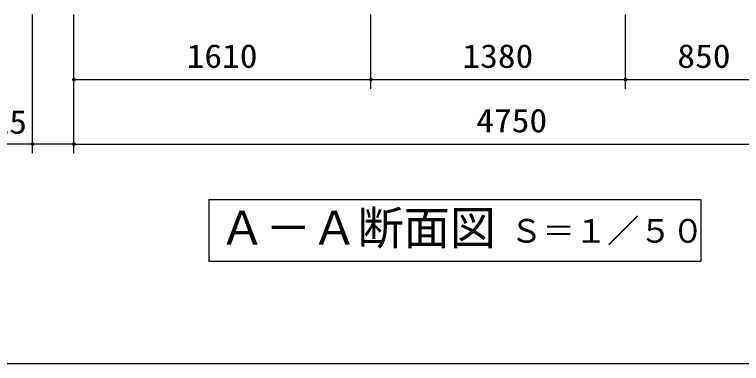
# Model space of a CAD drawing. Units: millimetres, scale not verified. Extents: x -14850 to 14850, y -10500 to 10500.
# Drawn here: x -10671 to -6730, y -8415 to -6522 of the extents above; entities that cross this region are included whole.
import ezdxf
from ezdxf.enums import TextEntityAlignment as Align

# ---------------------------------------------------------------- set-up
doc = ezdxf.new("R2010")
doc.units = ezdxf.units.MM
doc.header["$LTSCALE"] = 50
for name, color, linetype, lineweight in [('0-0_躯体', 3, 'Continuous', 25), ('0-2_製作', 5, 'Continuous', 25), ('0-7_Axis_waku', 7, 'Continuous', 25)]:
    doc.layers.add(name, color=color, linetype=linetype, lineweight=lineweight)
doc.styles.add('ＭＳ ゴシック', font='')
doc.styles.get('ＭＳ ゴシック').set_extended_font_data('MS Gothic')

msp = doc.modelspace()

# ---------------------------------------------------------------- linework, layer by layer
at = {"layer": '0-0_躯体'}
for p, q in [((-9617.1, -7526.16), (-6950.43, -7526.16)), ((-6950.43, -7526.16), (-6950.43, -7859.49))]:
    msp.add_line(p, q, dxfattribs=at)
msp.add_lwpolyline([(-9617.1, -7526.16), (-9617.1, -7859.49), (-6950.43, -7859.49)], dxfattribs=at)
at = {"layer": '0-2_製作', "color": 2}
for p, q in [((-10573.98, -7274.54), (-10573.98, -6521.58)), ((-10348.98, -7274.54), (-10348.98, -6521.58)), ((-8738.98, -6924.54), (-8738.98, -6521.58)), ((-7358.98, -6924.54), (-7358.98, -6521.58)), ((-10348.98, -6874.54), (-8738.98, -6874.54)), ((-8738.98, -6874.54), (-7358.98, -6874.54)), ((-7358.98, -6874.54), (-6508.98, -6874.54)), ((-10573.98, -7224.54), (-10956.85, -7224.54)), ((-10348.98, -7224.54), (-10573.98, -7224.54)), ((-10348.98, -7224.54), (-5598.98, -7224.54))]:
    msp.add_line(p, q, dxfattribs=at)
at = {"layer": '0-2_製作'}
for points in [[(-10358.96, -6873.92), (-10348.98, -6874.54), (-10358.98, -6874.54)], [(-10358.98, -6874.54), (-10353.24, -6883.59), (-10358.9, -6875.8)], [(-10358.98, -6874.54), (-10352.07, -6884.05), (-10353.24, -6883.59)], [(-10348.98, -6874.54), (-10352.07, -6884.05), (-10358.98, -6874.54)], [(-10358.81, -6872.67), (-10348.98, -6874.54), (-10358.96, -6873.92)], [(-10358.9, -6875.8), (-10354.34, -6882.99), (-10358.67, -6877.03)], [(-10358.9, -6875.8), (-10353.24, -6883.59), (-10354.34, -6882.99)], [(-10358.49, -6871.45), (-10348.98, -6874.54), (-10358.81, -6872.67)], [(-10358.67, -6877.03), (-10355.36, -6882.25), (-10358.28, -6878.22)], [(-10358.67, -6877.03), (-10354.34, -6882.99), (-10355.36, -6882.25)], [(-10358.03, -6870.29), (-10348.98, -6874.54), (-10358.49, -6871.45)], [(-10358.28, -6878.22), (-10356.27, -6881.39), (-10357.75, -6879.36)], [(-10358.28, -6878.22), (-10355.36, -6882.25), (-10356.27, -6881.39)], [(-10357.43, -6869.19), (-10348.98, -6874.54), (-10358.03, -6870.29)], [(-10357.75, -6879.36), (-10356.27, -6881.39), (-10357.07, -6880.42)], [(-10356.69, -6868.17), (-10348.98, -6874.54), (-10357.43, -6869.19)], [(-10355.83, -6867.25), (-10348.98, -6874.54), (-10356.69, -6868.17)], [(-10354.86, -6866.45), (-10348.98, -6874.54), (-10355.83, -6867.25)], [(-10353.8, -6865.78), (-10348.98, -6874.54), (-10354.86, -6866.45)], [(-10353.8, -6865.78), (-10348.98, -6864.54), (-10348.98, -6874.54)], [(-10352.66, -6865.25), (-10348.98, -6864.54), (-10353.8, -6865.78)], [(-10351.47, -6864.86), (-10348.98, -6864.54), (-10352.66, -6865.25)], [(-10348.98, -6874.54), (-10350.86, -6884.37), (-10352.07, -6884.05)], [(-10350.24, -6864.62), (-10348.98, -6864.54), (-10351.47, -6864.86)], [(-10348.98, -6874.54), (-10349.61, -6884.52), (-10350.86, -6884.37)], [(-10348.98, -6874.54), (-10348.98, -6884.54), (-10349.61, -6884.52)], [(-10348.98, -6864.54), (-10338.98, -6874.54), (-10348.98, -6874.54)], [(-10348.35, -6864.56), (-10338.98, -6874.54), (-10348.98, -6864.54)], [(-10348.98, -6874.54), (-10347.73, -6884.46), (-10348.98, -6884.54)], [(-10348.98, -6874.54), (-10346.5, -6884.23), (-10347.73, -6884.46)], [(-10348.98, -6874.54), (-10345.3, -6883.84), (-10346.5, -6884.23)], [(-10348.98, -6874.54), (-10344.17, -6883.31), (-10345.3, -6883.84)], [(-10348.98, -6874.54), (-10343.1, -6882.63), (-10344.17, -6883.31)], [(-10338.98, -6874.54), (-10343.1, -6882.63), (-10348.98, -6874.54)], [(-10347.11, -6864.72), (-10338.98, -6874.54), (-10348.35, -6864.56)], [(-10345.89, -6865.03), (-10338.98, -6874.54), (-10347.11, -6864.72)], [(-10344.72, -6865.5), (-10338.98, -6874.54), (-10345.89, -6865.03)], [(-10344.72, -6865.5), (-10339.06, -6873.29), (-10338.98, -6874.54)], [(-10343.62, -6866.1), (-10339.06, -6873.29), (-10344.72, -6865.5)], [(-10343.62, -6866.1), (-10339.3, -6872.06), (-10339.06, -6873.29)], [(-10342.61, -6866.84), (-10339.3, -6872.06), (-10343.62, -6866.1)], [(-10338.98, -6874.54), (-10342.14, -6881.83), (-10343.1, -6882.63)], [(-10342.61, -6866.84), (-10339.68, -6870.86), (-10339.3, -6872.06)], [(-10341.69, -6867.7), (-10339.68, -6870.86), (-10342.61, -6866.84)], [(-10338.98, -6874.54), (-10341.28, -6880.92), (-10342.14, -6881.83)], [(-10341.69, -6867.7), (-10340.22, -6869.73), (-10339.68, -6870.86)], [(-10340.89, -6868.67), (-10340.22, -6869.73), (-10341.69, -6867.7)], [(-10338.98, -6874.54), (-10340.54, -6879.9), (-10341.28, -6880.92)], [(-10338.98, -6874.54), (-10339.93, -6878.8), (-10340.54, -6879.9)], [(-10338.98, -6874.54), (-10339.47, -6877.63), (-10339.93, -6878.8)], [(-10338.98, -6874.54), (-10339.16, -6876.42), (-10339.47, -6877.63)], [(-10338.98, -6874.54), (-10339, -6875.17), (-10339.16, -6876.42)], [(-8748.96, -6873.92), (-8738.98, -6874.54), (-8748.98, -6874.54)], [(-8748.98, -6874.54), (-8742.07, -6884.05), (-8748.9, -6875.8)], [(-8748.98, -6874.54), (-8740.86, -6884.37), (-8742.07, -6884.05)], [(-8738.98, -6874.54), (-8740.86, -6884.37), (-8748.98, -6874.54)], [(-8748.81, -6872.67), (-8738.98, -6874.54), (-8748.96, -6873.92)], [(-8748.9, -6875.8), (-8743.24, -6883.59), (-8748.67, -6877.03)], [(-8748.9, -6875.8), (-8742.07, -6884.05), (-8743.24, -6883.59)], [(-8748.49, -6871.45), (-8738.98, -6874.54), (-8748.81, -6872.67)], [(-8748.67, -6877.03), (-8744.34, -6882.99), (-8748.28, -6878.22)], [(-8748.67, -6877.03), (-8743.24, -6883.59), (-8744.34, -6882.99)], [(-8748.03, -6870.29), (-8738.98, -6874.54), (-8748.49, -6871.45)], [(-8748.28, -6878.22), (-8745.36, -6882.25), (-8747.75, -6879.36)], [(-8748.28, -6878.22), (-8744.34, -6882.99), (-8745.36, -6882.25)], [(-8747.43, -6869.19), (-8738.98, -6874.54), (-8748.03, -6870.29)], [(-8747.75, -6879.36), (-8746.27, -6881.39), (-8747.07, -6880.42)], [(-8747.75, -6879.36), (-8745.36, -6882.25), (-8746.27, -6881.39)], [(-8746.69, -6868.17), (-8738.98, -6874.54), (-8747.43, -6869.19)], [(-8745.83, -6867.25), (-8738.98, -6874.54), (-8746.69, -6868.17)], [(-8744.86, -6866.45), (-8738.98, -6874.54), (-8745.83, -6867.25)], [(-8744.86, -6866.45), (-8738.98, -6864.54), (-8738.98, -6874.54)], [(-8743.8, -6865.78), (-8738.98, -6864.54), (-8744.86, -6866.45)], [(-8742.66, -6865.25), (-8738.98, -6864.54), (-8743.8, -6865.78)], [(-8741.47, -6864.86), (-8738.98, -6864.54), (-8742.66, -6865.25)], [(-8740.24, -6864.62), (-8738.98, -6864.54), (-8741.47, -6864.86)], [(-8738.98, -6874.54), (-8739.61, -6884.52), (-8740.86, -6884.37)], [(-8738.98, -6874.54), (-8738.98, -6884.54), (-8739.61, -6884.52)], [(-8738.98, -6864.54), (-8728.98, -6874.54), (-8738.98, -6874.54)], [(-8738.35, -6864.56), (-8728.98, -6874.54), (-8738.98, -6864.54)], [(-8738.98, -6874.54), (-8737.73, -6884.46), (-8738.98, -6884.54)], [(-8738.98, -6874.54), (-8736.5, -6884.23), (-8737.73, -6884.46)], [(-8738.98, -6874.54), (-8735.3, -6883.84), (-8736.5, -6884.23)], [(-8738.98, -6874.54), (-8734.16, -6883.31), (-8735.3, -6883.84)], [(-8738.98, -6874.54), (-8733.1, -6882.63), (-8734.16, -6883.31)], [(-8738.98, -6874.54), (-8732.14, -6881.83), (-8733.1, -6882.63)], [(-8728.98, -6874.54), (-8732.14, -6881.83), (-8738.98, -6874.54)], [(-8737.11, -6864.72), (-8728.98, -6874.54), (-8738.35, -6864.56)], [(-8735.89, -6865.03), (-8728.98, -6874.54), (-8737.11, -6864.72)], [(-8735.89, -6865.03), (-8729.06, -6873.29), (-8728.98, -6874.54)], [(-8734.72, -6865.5), (-8729.06, -6873.29), (-8735.89, -6865.03)], [(-8734.72, -6865.5), (-8729.3, -6872.06), (-8729.06, -6873.29)], [(-8733.62, -6866.1), (-8729.3, -6872.06), (-8734.72, -6865.5)], [(-8733.62, -6866.1), (-8729.68, -6870.86), (-8729.3, -6872.06)], [(-8732.61, -6866.84), (-8729.68, -6870.86), (-8733.62, -6866.1)], [(-8732.61, -6866.84), (-8730.22, -6869.73), (-8729.68, -6870.86)], [(-8731.69, -6867.7), (-8730.22, -6869.73), (-8732.61, -6866.84)], [(-8728.98, -6874.54), (-8731.28, -6880.92), (-8732.14, -6881.83)], [(-8731.69, -6867.7), (-8730.89, -6868.67), (-8730.22, -6869.73)], [(-8728.98, -6874.54), (-8730.54, -6879.9), (-8731.28, -6880.92)], [(-8728.98, -6874.54), (-8729.93, -6878.8), (-8730.54, -6879.9)], [(-8728.98, -6874.54), (-8729.47, -6877.63), (-8729.93, -6878.8)], [(-8728.98, -6874.54), (-8729.16, -6876.42), (-8729.47, -6877.63)], [(-8728.98, -6874.54), (-8729, -6875.17), (-8729.16, -6876.42)], [(-7368.96, -6873.92), (-7358.98, -6874.54), (-7368.98, -6874.54)], [(-7368.98, -6874.54), (-7360.86, -6884.37), (-7368.9, -6875.8)], [(-7368.98, -6874.54), (-7359.61, -6884.52), (-7360.86, -6884.37)], [(-7358.98, -6874.54), (-7359.61, -6884.52), (-7368.98, -6874.54)], [(-7368.81, -6872.67), (-7358.98, -6874.54), (-7368.96, -6873.92)], [(-7368.9, -6875.8), (-7362.07, -6884.05), (-7368.67, -6877.03)], [(-7368.9, -6875.8), (-7360.86, -6884.37), (-7362.07, -6884.05)], [(-7368.49, -6871.45), (-7358.98, -6874.54), (-7368.81, -6872.67)], [(-7368.67, -6877.03), (-7363.24, -6883.59), (-7368.28, -6878.22)], [(-7368.67, -6877.03), (-7362.07, -6884.05), (-7363.24, -6883.59)], [(-7368.03, -6870.29), (-7358.98, -6874.54), (-7368.49, -6871.45)], [(-7368.28, -6878.22), (-7364.34, -6882.99), (-7367.75, -6879.36)], [(-7368.28, -6878.22), (-7363.24, -6883.59), (-7364.34, -6882.99)], [(-7367.43, -6869.19), (-7358.98, -6874.54), (-7368.03, -6870.29)], [(-7367.75, -6879.36), (-7365.36, -6882.25), (-7367.07, -6880.42)], [(-7367.75, -6879.36), (-7364.34, -6882.99), (-7365.36, -6882.25)], [(-7366.69, -6868.17), (-7358.98, -6874.54), (-7367.43, -6869.19)], [(-7367.07, -6880.42), (-7365.36, -6882.25), (-7366.27, -6881.39)], [(-7365.83, -6867.25), (-7358.98, -6874.54), (-7366.69, -6868.17)], [(-7364.86, -6866.45), (-7358.98, -6874.54), (-7365.83, -6867.25)], [(-7364.86, -6866.45), (-7358.98, -6864.54), (-7358.98, -6874.54)], [(-7363.8, -6865.78), (-7358.98, -6864.54), (-7364.86, -6866.45)], [(-7362.66, -6865.25), (-7358.98, -6864.54), (-7363.8, -6865.78)], [(-7361.47, -6864.86), (-7358.98, -6864.54), (-7362.66, -6865.25)], [(-7360.24, -6864.62), (-7358.98, -6864.54), (-7361.47, -6864.86)], [(-7358.98, -6874.54), (-7358.98, -6884.54), (-7359.61, -6884.52)], [(-7358.98, -6864.54), (-7348.98, -6874.54), (-7358.98, -6874.54)], [(-7358.35, -6864.56), (-7348.98, -6874.54), (-7358.98, -6864.54)], [(-7358.98, -6874.54), (-7357.73, -6884.46), (-7358.98, -6884.54)], [(-7358.98, -6874.54), (-7356.5, -6884.23), (-7357.73, -6884.46)], [(-7358.98, -6874.54), (-7355.3, -6883.84), (-7356.5, -6884.23)], [(-7358.98, -6874.54), (-7354.17, -6883.31), (-7355.3, -6883.84)], [(-7358.98, -6874.54), (-7353.1, -6882.63), (-7354.17, -6883.31)], [(-7358.98, -6874.54), (-7352.14, -6881.83), (-7353.1, -6882.63)], [(-7348.98, -6874.54), (-7352.14, -6881.83), (-7358.98, -6874.54)], [(-7357.11, -6864.72), (-7348.98, -6874.54), (-7358.35, -6864.56)], [(-7357.11, -6864.72), (-7349.06, -6873.29), (-7348.98, -6874.54)], [(-7355.89, -6865.03), (-7349.06, -6873.29), (-7357.11, -6864.72)], [(-7355.89, -6865.03), (-7349.3, -6872.06), (-7349.06, -6873.29)], [(-7354.73, -6865.5), (-7349.3, -6872.06), (-7355.89, -6865.03)], [(-7354.73, -6865.5), (-7349.69, -6870.86), (-7349.3, -6872.06)], [(-7353.62, -6866.1), (-7349.69, -6870.86), (-7354.73, -6865.5)], [(-7353.62, -6866.1), (-7350.22, -6869.73), (-7349.69, -6870.86)], [(-7352.61, -6866.84), (-7350.22, -6869.73), (-7353.62, -6866.1)], [(-7352.61, -6866.84), (-7350.89, -6868.67), (-7350.22, -6869.73)], [(-7351.69, -6867.7), (-7350.89, -6868.67), (-7352.61, -6866.84)], [(-7348.98, -6874.54), (-7351.28, -6880.92), (-7352.14, -6881.83)], [(-7348.98, -6874.54), (-7350.54, -6879.9), (-7351.28, -6880.92)], [(-7348.98, -6874.54), (-7349.93, -6878.8), (-7350.54, -6879.9)], [(-7348.98, -6874.54), (-7349.47, -6877.63), (-7349.93, -6878.8)], [(-7348.98, -6874.54), (-7349.16, -6876.42), (-7349.47, -6877.63)], [(-7348.98, -6874.54), (-7349, -6875.17), (-7349.16, -6876.42)], [(-10583.96, -7223.92), (-10573.98, -7224.54), (-10583.98, -7224.54)], [(-10583.98, -7224.54), (-10578.24, -7233.59), (-10583.9, -7225.8)], [(-10583.98, -7224.54), (-10577.07, -7234.05), (-10578.24, -7233.59)], [(-10573.98, -7224.54), (-10577.07, -7234.05), (-10583.98, -7224.54)], [(-10583.81, -7222.67), (-10573.98, -7224.54), (-10583.96, -7223.92)], [(-10583.9, -7225.8), (-10579.34, -7232.99), (-10583.67, -7227.03)], [(-10583.9, -7225.8), (-10578.24, -7233.59), (-10579.34, -7232.99)], [(-10583.49, -7221.45), (-10573.98, -7224.54), (-10583.81, -7222.67)], [(-10583.67, -7227.03), (-10580.36, -7232.25), (-10583.28, -7228.22)], [(-10583.67, -7227.03), (-10579.34, -7232.99), (-10580.36, -7232.25)], [(-10583.03, -7220.29), (-10573.98, -7224.54), (-10583.49, -7221.45)], [(-10583.28, -7228.22), (-10581.27, -7231.39), (-10582.75, -7229.36)], [(-10583.28, -7228.22), (-10580.36, -7232.25), (-10581.27, -7231.39)], [(-10582.43, -7219.19), (-10573.98, -7224.54), (-10583.03, -7220.29)], [(-10582.75, -7229.36), (-10581.27, -7231.39), (-10582.07, -7230.42)], [(-10581.69, -7218.17), (-10573.98, -7224.54), (-10582.43, -7219.19)], [(-10580.83, -7217.25), (-10573.98, -7224.54), (-10581.69, -7218.17)], [(-10579.86, -7216.45), (-10573.98, -7224.54), (-10580.83, -7217.25)], [(-10578.8, -7215.78), (-10573.98, -7224.54), (-10579.86, -7216.45)], [(-10578.8, -7215.78), (-10573.98, -7214.54), (-10573.98, -7224.54)], [(-10577.66, -7215.25), (-10573.98, -7214.54), (-10578.8, -7215.78)], [(-10576.47, -7214.86), (-10573.98, -7214.54), (-10577.66, -7215.25)], [(-10573.98, -7224.54), (-10575.86, -7234.37), (-10577.07, -7234.05)], [(-10575.24, -7214.62), (-10573.98, -7214.54), (-10576.47, -7214.86)], [(-10573.98, -7224.54), (-10574.61, -7234.52), (-10575.86, -7234.37)], [(-10573.98, -7224.54), (-10573.98, -7234.54), (-10574.61, -7234.52)], [(-10573.98, -7214.54), (-10563.98, -7224.54), (-10573.98, -7224.54)], [(-10573.35, -7214.56), (-10563.98, -7224.54), (-10573.98, -7214.54)], [(-10573.98, -7224.54), (-10572.73, -7234.46), (-10573.98, -7234.54)], [(-10573.98, -7224.54), (-10571.5, -7234.23), (-10572.73, -7234.46)], [(-10573.98, -7224.54), (-10570.3, -7233.84), (-10571.5, -7234.23)], [(-10573.98, -7224.54), (-10569.17, -7233.31), (-10570.3, -7233.84)], [(-10573.98, -7224.54), (-10568.1, -7232.63), (-10569.17, -7233.31)], [(-10563.98, -7224.54), (-10568.1, -7232.63), (-10573.98, -7224.54)], [(-10572.11, -7214.72), (-10563.98, -7224.54), (-10573.35, -7214.56)], [(-10570.89, -7215.03), (-10563.98, -7224.54), (-10572.11, -7214.72)], [(-10569.72, -7215.5), (-10563.98, -7224.54), (-10570.89, -7215.03)], [(-10569.72, -7215.5), (-10564.06, -7223.29), (-10563.98, -7224.54)], [(-10568.62, -7216.1), (-10564.06, -7223.29), (-10569.72, -7215.5)], [(-10568.62, -7216.1), (-10564.3, -7222.06), (-10564.06, -7223.29)], [(-10567.61, -7216.84), (-10564.3, -7222.06), (-10568.62, -7216.1)], [(-10563.98, -7224.54), (-10567.14, -7231.83), (-10568.1, -7232.63)], [(-10567.61, -7216.84), (-10564.68, -7220.86), (-10564.3, -7222.06)], [(-10566.69, -7217.7), (-10564.68, -7220.86), (-10567.61, -7216.84)], [(-10563.98, -7224.54), (-10566.28, -7230.92), (-10567.14, -7231.83)], [(-10566.69, -7217.7), (-10565.22, -7219.73), (-10564.68, -7220.86)], [(-10565.89, -7218.67), (-10565.22, -7219.73), (-10566.69, -7217.7)], [(-10563.98, -7224.54), (-10565.54, -7229.9), (-10566.28, -7230.92)], [(-10563.98, -7224.54), (-10564.93, -7228.8), (-10565.54, -7229.9)], [(-10563.98, -7224.54), (-10564.47, -7227.63), (-10564.93, -7228.8)], [(-10563.98, -7224.54), (-10564.16, -7226.42), (-10564.47, -7227.63)], [(-10563.98, -7224.54), (-10564, -7225.17), (-10564.16, -7226.42)], [(-10358.96, -7223.92), (-10348.98, -7224.54), (-10358.98, -7224.54)], [(-10358.98, -7224.54), (-10353.24, -7233.59), (-10358.9, -7225.8)], [(-10358.98, -7224.54), (-10352.07, -7234.05), (-10353.24, -7233.59)], [(-10348.98, -7224.54), (-10352.07, -7234.05), (-10358.98, -7224.54)], [(-10358.81, -7222.67), (-10348.98, -7224.54), (-10358.96, -7223.92)], [(-10358.9, -7225.8), (-10354.34, -7232.99), (-10358.67, -7227.03)], [(-10358.9, -7225.8), (-10353.24, -7233.59), (-10354.34, -7232.99)], [(-10358.49, -7221.45), (-10348.98, -7224.54), (-10358.81, -7222.67)], [(-10358.67, -7227.03), (-10355.36, -7232.25), (-10358.28, -7228.22)], [(-10358.67, -7227.03), (-10354.34, -7232.99), (-10355.36, -7232.25)], [(-10358.03, -7220.29), (-10348.98, -7224.54), (-10358.49, -7221.45)], [(-10358.28, -7228.22), (-10356.27, -7231.39), (-10357.75, -7229.36)], [(-10358.28, -7228.22), (-10355.36, -7232.25), (-10356.27, -7231.39)], [(-10357.43, -7219.19), (-10348.98, -7224.54), (-10358.03, -7220.29)], [(-10357.75, -7229.36), (-10356.27, -7231.39), (-10357.07, -7230.42)], [(-10356.69, -7218.17), (-10348.98, -7224.54), (-10357.43, -7219.19)], [(-10355.83, -7217.25), (-10348.98, -7224.54), (-10356.69, -7218.17)], [(-10354.86, -7216.45), (-10348.98, -7224.54), (-10355.83, -7217.25)], [(-10353.8, -7215.78), (-10348.98, -7224.54), (-10354.86, -7216.45)], [(-10353.8, -7215.78), (-10348.98, -7214.54), (-10348.98, -7224.54)], [(-10352.66, -7215.25), (-10348.98, -7214.54), (-10353.8, -7215.78)], [(-10351.47, -7214.86), (-10348.98, -7214.54), (-10352.66, -7215.25)], [(-10348.98, -7224.54), (-10350.86, -7234.37), (-10352.07, -7234.05)], [(-10350.24, -7214.62), (-10348.98, -7214.54), (-10351.47, -7214.86)], [(-10348.98, -7224.54), (-10349.61, -7234.52), (-10350.86, -7234.37)], [(-10348.98, -7224.54), (-10348.98, -7234.54), (-10349.61, -7234.52)], [(-10348.98, -7214.54), (-10338.98, -7224.54), (-10348.98, -7224.54)], [(-10348.35, -7214.56), (-10338.98, -7224.54), (-10348.98, -7214.54)], [(-10348.98, -7224.54), (-10347.73, -7234.46), (-10348.98, -7234.54)], [(-10348.98, -7224.54), (-10346.5, -7234.23), (-10347.73, -7234.46)], [(-10348.98, -7224.54), (-10345.3, -7233.84), (-10346.5, -7234.23)], [(-10348.98, -7224.54), (-10344.17, -7233.31), (-10345.3, -7233.84)], [(-10348.98, -7224.54), (-10343.1, -7232.63), (-10344.17, -7233.31)], [(-10338.98, -7224.54), (-10343.1, -7232.63), (-10348.98, -7224.54)], [(-10347.11, -7214.72), (-10338.98, -7224.54), (-10348.35, -7214.56)], [(-10345.89, -7215.03), (-10338.98, -7224.54), (-10347.11, -7214.72)], [(-10344.72, -7215.5), (-10338.98, -7224.54), (-10345.89, -7215.03)], [(-10344.72, -7215.5), (-10339.06, -7223.29), (-10338.98, -7224.54)], [(-10343.62, -7216.1), (-10339.06, -7223.29), (-10344.72, -7215.5)], [(-10343.62, -7216.1), (-10339.3, -7222.06), (-10339.06, -7223.29)], [(-10342.61, -7216.84), (-10339.3, -7222.06), (-10343.62, -7216.1)], [(-10338.98, -7224.54), (-10342.14, -7231.83), (-10343.1, -7232.63)], [(-10342.61, -7216.84), (-10339.68, -7220.86), (-10339.3, -7222.06)], [(-10341.69, -7217.7), (-10339.68, -7220.86), (-10342.61, -7216.84)], [(-10338.98, -7224.54), (-10341.28, -7230.92), (-10342.14, -7231.83)], [(-10341.69, -7217.7), (-10340.22, -7219.73), (-10339.68, -7220.86)], [(-10340.89, -7218.67), (-10340.22, -7219.73), (-10341.69, -7217.7)], [(-10338.98, -7224.54), (-10340.54, -7229.9), (-10341.28, -7230.92)], [(-10338.98, -7224.54), (-10339.93, -7228.8), (-10340.54, -7229.9)], [(-10338.98, -7224.54), (-10339.47, -7227.63), (-10339.93, -7228.8)], [(-10338.98, -7224.54), (-10339.16, -7226.42), (-10339.47, -7227.63)], [(-10338.98, -7224.54), (-10339, -7225.17), (-10339.16, -7226.42)]]:
    msp.add_solid(points, dxfattribs=at)
at = {"layer": '0-7_Axis_waku'}
msp.add_line((-12950, -8415), (14000, -8415), dxfattribs=at)

# ---------------------------------------------------------------- texts
at = {"layer": '0-0_躯体', "color": 4, "style": 'ＭＳ ゴシック'}
for s, height, p in [('Ａ－Ａ断面図', 183.3, (-9561.21, -7825.09)), ('Ｓ＝１／５０', 128.4, (-7984.15, -7798.06))]:
    msp.add_text(s, height=height, dxfattribs=at).set_placement(p, align=Align.BOTTOM_LEFT)
at = {"layer": '0-2_製作', "color": 4, "style": 'ＭＳ ゴシック', "width": 1.1}
for s, p in [('1610', (-9737.73, -6849.54)), ('1380', (-8242.73, -6849.54)), ('850', (-7077.73, -6849.54)), ('225', (-10891.43, -7207.05)), ('4750', (-8167.73, -7199.54))]:
    msp.add_text(s, height=128.4, dxfattribs=at).set_placement(p, align=Align.BOTTOM_LEFT)

doc.saveas('drawing.dxf')
